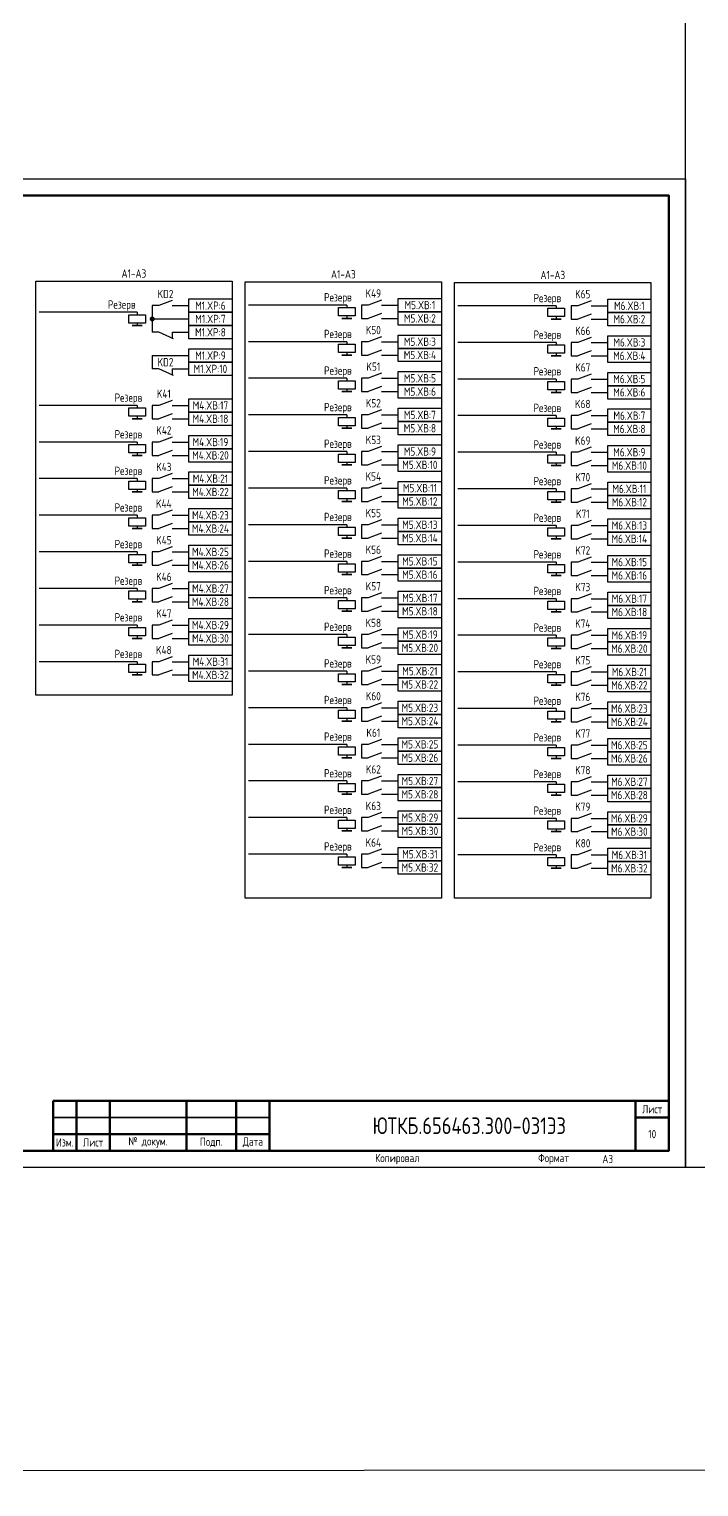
# Model space of a CAD drawing. Header units: millimetres. Extents: x -1043 to 5194, y -96 to 1568.
# Drawn here: x 4002.8 to 4204, y -96 to 342 of the extents above; entities that cross this region are included whole.
import ezdxf

# ---------------------------------------------------------------- set-up
doc = ezdxf.new("R2010")
doc.units = ezdxf.units.MM
doc.styles.add('Gost_type_A', font='GOST_A.TTF')

# ---------------------------------------------------------------- blocks, each defined once
blk = doc.blocks.new('Формат_А3')
blk.add_lwpolyline([(-420, 297), (0, 297), (0, 0), (-420, 0)], close=True)
at = {"lineweight": 50}
blk.add_lwpolyline([(-400, 292), (-5, 292), (-5, 5), (-400, 5)], close=True, dxfattribs=at)
blk = doc.blocks.new('Штамп малый нижний')
at = {"lineweight": 50}
for points in [[(-185, 15), (-178, 15), (-178, 5), (-185, 5)], [(-178, 15), (-168, 15), (-168, 5), (-178, 5)], [(-168, 15), (-145, 15), (-145, 5), (-168, 5)], [(-145, 15), (-130, 15), (-130, 5), (-145, 5)], [(-130, 15), (-120, 15), (-120, 5), (-130, 5)], [(-120, 15), (-10, 15), (-10, 0), (-120, 0)], [(-10, 15), (0, 15), (0, 10), (-10, 10)], [(-10, 10), (0, 10), (0, 0), (-10, 0)], [(-185, 5), (-178, 5), (-178, 0), (-185, 0)], [(-178, 5), (-168, 5), (-168, 0), (-178, 0)], [(-168, 5), (-145, 5), (-145, 0), (-168, 0)], [(-145, 5), (-130, 5), (-130, 0), (-145, 0)], [(-130, 5), (-120, 5), (-120, 0), (-130, 0)]]:
    blk.add_lwpolyline(points, close=True, dxfattribs=at)
for points in [[(-185, 15), (-178, 15), (-178, 10), (-185, 10)], [(-178, 15), (-168, 15), (-168, 10), (-178, 10)], [(-168, 15), (-145, 15), (-145, 10), (-168, 10)], [(-145, 15), (-130, 15), (-130, 10), (-145, 10)], [(-130, 15), (-120, 15), (-120, 10), (-130, 10)], [(-185, 10), (-178, 10), (-178, 5), (-185, 5)], [(-178, 10), (-168, 10), (-168, 5), (-178, 5)], [(-168, 10), (-145, 10), (-145, 5), (-168, 5)], [(-145, 10), (-130, 10), (-130, 5), (-145, 5)], [(-130, 10), (-120, 10), (-120, 5), (-130, 5)]]:
    blk.add_lwpolyline(points, close=True)
at = {"char_height": 2.5, "style": 'Gost_type_A'}
for s, insert, width, attachment_point in [('Лист', (-5, 12.5), 10, 5), ('Изм.', (-181.5, 2.5), 7, 5), ('Лист', (-173, 2.5), 10, 5), ('№ докум.', (-156.5, 2.5), 23, 5), ('Подп.', (-137.5, 2.5), 15, 5), ('Дата', (-125, 2.5), 10, 5), ('Копировал', (-75, -2.53), 13.1202, 6), ('Формат', (-30, -2.53), 13.1202, 6)]:
    blk.add_mtext(s, dxfattribs=dict(at, insert=insert, width=width, attachment_point=attachment_point))
blk = doc.blocks.new('POINT')
at = {"const_width": 0.75}
blk.add_lwpolyline([(-0.375, 0, 1), (0.375, 0, 1)], format="xyb", close=True, dxfattribs=at)

msp = doc.modelspace()

# ---------------------------------------------------------------- linework, layer by layer
at = {"ltscale": 1.08}
for p, q in [((4041.74, 258.92), (4039.74, 258.92)), ((4039.74, 258.92), (4039.74, 250.92)), ((4045.74, 258.92), (4050.74, 258.92)), ((4104.68, 259.09), (4102.68, 259.09)), ((4102.68, 259.09), (4102.68, 255.09)), ((4108.68, 259.09), (4113.68, 259.09)), ((4167.62, 258.87), (4165.62, 258.87)), ((4165.62, 258.87), (4165.62, 254.87)), ((4171.62, 258.87), (4176.62, 258.87)), ((4039.74, 254.92), (4050.74, 254.92)), ((4102.68, 255.09), (4104.68, 255.09)), ((4108.68, 255.09), (4113.68, 255.09)), ((4165.62, 254.87), (4167.62, 254.87)), ((4171.62, 254.87), (4176.62, 254.87)), ((4041.74, 250.92), (4039.74, 250.92)), ((4045.74, 250.92), (4050.74, 250.92)), ((4104.68, 248.09), (4102.68, 248.09)), ((4102.68, 248.09), (4102.68, 244.09)), ((4108.68, 248.09), (4113.68, 248.09)), ((4167.62, 247.87), (4165.62, 247.87)), ((4165.62, 247.87), (4165.62, 243.87)), ((4171.62, 247.87), (4176.62, 247.87)), ((4039.74, 243.92), (4050.74, 243.92)), ((4102.68, 244.09), (4104.68, 244.09)), ((4108.68, 244.09), (4113.68, 244.09)), ((4165.62, 243.87), (4167.62, 243.87)), ((4171.62, 243.87), (4176.62, 243.87)), ((4041.74, 239.92), (4039.74, 239.92)), ((4045.74, 239.92), (4050.74, 239.92)), ((4104.68, 237.09), (4102.68, 237.09)), ((4102.68, 237.09), (4102.68, 233.09)), ((4108.68, 237.09), (4113.68, 237.09)), ((4167.62, 236.87), (4165.62, 236.87)), ((4165.62, 236.87), (4165.62, 232.87)), ((4171.62, 236.87), (4176.62, 236.87)), ((4102.68, 233.09), (4104.68, 233.09)), ((4108.68, 233.09), (4113.68, 233.09)), ((4165.62, 232.87), (4167.62, 232.87)), ((4171.62, 232.87), (4176.62, 232.87)), ((4041.74, 228.94), (4039.74, 228.94)), ((4039.74, 228.94), (4039.74, 224.94)), ((4045.74, 228.94), (4050.74, 228.94)), ((4039.74, 224.94), (4041.74, 224.94)), ((4045.74, 224.94), (4050.74, 224.94)), ((4104.68, 226.09), (4102.68, 226.09)), ((4102.68, 226.09), (4102.68, 222.09)), ((4108.68, 226.09), (4113.68, 226.09)), ((4167.62, 225.87), (4165.62, 225.87)), ((4165.62, 225.87), (4165.62, 221.87)), ((4171.62, 225.87), (4176.62, 225.87)), ((4102.68, 222.09), (4104.68, 222.09)), ((4108.68, 222.09), (4113.68, 222.09)), ((4165.62, 221.87), (4167.62, 221.87)), ((4171.62, 221.87), (4176.62, 221.87)), ((4041.74, 217.94), (4039.74, 217.94)), ((4039.74, 217.94), (4039.74, 213.94)), ((4045.74, 217.94), (4050.74, 217.94)), ((4104.68, 215.09), (4102.68, 215.09)), ((4102.68, 215.09), (4102.68, 211.09)), ((4108.68, 215.09), (4113.68, 215.09)), ((4167.62, 214.87), (4165.62, 214.87)), ((4165.62, 214.87), (4165.62, 210.87)), ((4171.62, 214.87), (4176.62, 214.87)), ((4039.74, 213.94), (4041.74, 213.94)), ((4045.74, 213.94), (4050.74, 213.94)), ((4102.68, 211.09), (4104.68, 211.09)), ((4108.68, 211.09), (4113.68, 211.09)), ((4165.62, 210.87), (4167.62, 210.87)), ((4171.62, 210.87), (4176.62, 210.87)), ((4041.74, 206.94), (4039.74, 206.94)), ((4039.74, 206.94), (4039.74, 202.94)), ((4045.74, 206.94), (4050.74, 206.94)), ((4039.74, 202.94), (4041.74, 202.94)), ((4045.74, 202.94), (4050.74, 202.94)), ((4104.68, 204.09), (4102.68, 204.09)), ((4102.68, 204.09), (4102.68, 200.09)), ((4108.68, 204.09), (4113.68, 204.09)), ((4167.62, 203.87), (4165.62, 203.87)), ((4165.62, 203.87), (4165.62, 199.87)), ((4171.62, 203.87), (4176.62, 203.87)), ((4102.68, 200.09), (4104.68, 200.09)), ((4108.68, 200.09), (4113.68, 200.09)), ((4165.62, 199.87), (4167.62, 199.87)), ((4171.62, 199.87), (4176.62, 199.87)), ((4041.74, 195.94), (4039.74, 195.94)), ((4039.74, 195.94), (4039.74, 191.94)), ((4045.74, 195.94), (4050.74, 195.94)), ((4104.68, 193.09), (4102.68, 193.09)), ((4102.68, 193.09), (4102.68, 189.09)), ((4108.68, 193.09), (4113.68, 193.09)), ((4167.62, 192.87), (4165.62, 192.87)), ((4165.62, 192.87), (4165.62, 188.87)), ((4171.62, 192.87), (4176.62, 192.87)), ((4039.74, 191.94), (4041.74, 191.94)), ((4045.74, 191.94), (4050.74, 191.94)), ((4102.68, 189.09), (4104.68, 189.09)), ((4108.68, 189.09), (4113.68, 189.09)), ((4165.62, 188.87), (4167.62, 188.87)), ((4171.62, 188.87), (4176.62, 188.87)), ((4041.74, 184.94), (4039.74, 184.94)), ((4039.74, 184.94), (4039.74, 180.94)), ((4045.74, 184.94), (4050.74, 184.94)), ((4039.74, 180.94), (4041.74, 180.94)), ((4045.74, 180.94), (4050.74, 180.94)), ((4104.68, 182.09), (4102.68, 182.09)), ((4102.68, 182.09), (4102.68, 178.09)), ((4108.68, 182.09), (4113.68, 182.09)), ((4167.62, 181.87), (4165.62, 181.87)), ((4165.62, 181.87), (4165.62, 177.87)), ((4171.62, 181.87), (4176.62, 181.87)), ((4102.68, 178.09), (4104.68, 178.09)), ((4108.68, 178.09), (4113.68, 178.09)), ((4165.62, 177.87), (4167.62, 177.87)), ((4171.62, 177.87), (4176.62, 177.87)), ((4041.74, 173.94), (4039.74, 173.94)), ((4039.74, 173.94), (4039.74, 169.94)), ((4045.74, 173.94), (4050.74, 173.94)), ((4104.68, 171.09), (4102.68, 171.09)), ((4102.68, 171.09), (4102.68, 167.09)), ((4108.68, 171.09), (4113.68, 171.09)), ((4167.62, 170.87), (4165.62, 170.87)), ((4165.62, 170.87), (4165.62, 166.87)), ((4171.62, 170.87), (4176.62, 170.87)), ((4039.74, 169.94), (4041.74, 169.94)), ((4045.74, 169.94), (4050.74, 169.94)), ((4102.68, 167.09), (4104.68, 167.09)), ((4108.68, 167.09), (4113.68, 167.09)), ((4165.62, 166.87), (4167.62, 166.87)), ((4171.62, 166.87), (4176.62, 166.87)), ((4041.74, 162.94), (4039.74, 162.94)), ((4039.74, 162.94), (4039.74, 158.94)), ((4045.74, 162.94), (4050.74, 162.94)), ((4039.74, 158.94), (4041.74, 158.94)), ((4045.74, 158.94), (4050.74, 158.94)), ((4104.68, 160.09), (4102.68, 160.09)), ((4102.68, 160.09), (4102.68, 156.09)), ((4108.68, 160.09), (4113.68, 160.09)), ((4167.62, 159.87), (4165.62, 159.87)), ((4165.62, 159.87), (4165.62, 155.87)), ((4171.62, 159.87), (4176.62, 159.87)), ((4102.68, 156.09), (4104.68, 156.09)), ((4108.68, 156.09), (4113.68, 156.09)), ((4165.62, 155.87), (4167.62, 155.87)), ((4171.62, 155.87), (4176.62, 155.87)), ((4041.74, 151.94), (4039.74, 151.94)), ((4039.74, 151.94), (4039.74, 147.94)), ((4045.74, 151.94), (4050.74, 151.94)), ((4104.68, 149.09), (4102.68, 149.09)), ((4102.68, 149.09), (4102.68, 145.09)), ((4108.68, 149.09), (4113.68, 149.09)), ((4039.74, 147.94), (4041.74, 147.94)), ((4045.74, 147.94), (4050.74, 147.94)), ((4102.68, 145.09), (4104.68, 145.09)), ((4108.68, 145.09), (4113.68, 145.09)), ((4167.62, 148.87), (4165.62, 148.87)), ((4165.62, 148.87), (4165.62, 144.87)), ((4165.62, 144.87), (4167.62, 144.87)), ((4171.62, 148.87), (4176.62, 148.87)), ((4171.62, 144.87), (4176.62, 144.87)), ((4104.68, 138.09), (4102.68, 138.09)), ((4102.68, 138.09), (4102.68, 134.09)), ((4108.68, 138.09), (4113.68, 138.09)), ((4167.62, 137.87), (4165.62, 137.87)), ((4165.62, 137.87), (4165.62, 133.87)), ((4171.62, 137.87), (4176.62, 137.87)), ((4102.68, 134.09), (4104.68, 134.09)), ((4108.68, 134.09), (4113.68, 134.09)), ((4165.62, 133.87), (4167.62, 133.87)), ((4171.62, 133.87), (4176.62, 133.87)), ((4104.68, 127.09), (4102.68, 127.09)), ((4102.68, 127.09), (4102.68, 123.09)), ((4108.68, 127.09), (4113.68, 127.09)), ((4102.68, 123.09), (4104.68, 123.09)), ((4108.68, 123.09), (4113.68, 123.09)), ((4167.62, 126.87), (4165.62, 126.87)), ((4165.62, 126.87), (4165.62, 122.87)), ((4165.62, 122.87), (4167.62, 122.87)), ((4171.62, 126.87), (4176.62, 126.87)), ((4171.62, 122.87), (4176.62, 122.87)), ((4104.68, 116.09), (4102.68, 116.09)), ((4102.68, 116.09), (4102.68, 112.09)), ((4108.68, 116.09), (4113.68, 116.09)), ((4167.62, 115.87), (4165.62, 115.87)), ((4165.62, 115.87), (4165.62, 111.87)), ((4171.62, 115.87), (4176.62, 115.87)), ((4102.68, 112.09), (4104.68, 112.09)), ((4108.68, 112.09), (4113.68, 112.09)), ((4165.62, 111.87), (4167.62, 111.87)), ((4171.62, 111.87), (4176.62, 111.87)), ((4104.68, 105.09), (4102.68, 105.09)), ((4102.68, 105.09), (4102.68, 101.09)), ((4102.68, 101.09), (4104.68, 101.09)), ((4108.68, 105.09), (4113.68, 105.09)), ((4108.68, 101.09), (4113.68, 101.09)), ((4167.62, 104.87), (4165.62, 104.87)), ((4165.62, 104.87), (4165.62, 100.87)), ((4165.62, 100.87), (4167.62, 100.87)), ((4171.62, 104.87), (4176.62, 104.87)), ((4171.62, 100.87), (4176.62, 100.87)), ((4104.68, 94.09), (4102.68, 94.09)), ((4102.68, 94.09), (4102.68, 90.09)), ((4108.68, 94.09), (4113.68, 94.09)), ((4167.62, 93.87), (4165.62, 93.87)), ((4165.62, 93.87), (4165.62, 89.87)), ((4171.62, 93.87), (4176.62, 93.87)), ((4102.68, 90.09), (4104.68, 90.09)), ((4108.68, 90.09), (4113.68, 90.09)), ((4165.62, 89.87), (4167.62, 89.87)), ((4171.62, 89.87), (4176.62, 89.87))]:
    msp.add_line(p, q, dxfattribs=at)
at = {"ltscale": 4.32}
for p, q in [((4045.74, 260.42), (4041.74, 258.92)), ((4108.68, 260.59), (4104.68, 259.09)), ((4171.62, 260.37), (4167.62, 258.87)), ((4108.68, 256.59), (4104.68, 255.09)), ((4171.62, 256.37), (4167.62, 254.87)), ((4046.13, 248.92), (4041.74, 250.92)), ((4108.68, 249.59), (4104.68, 248.09)), ((4108.68, 245.59), (4104.68, 244.09)), ((4171.62, 249.37), (4167.62, 247.87)), ((4171.62, 245.37), (4167.62, 243.87)), ((4046.13, 237.92), (4041.74, 239.92)), ((4108.68, 238.59), (4104.68, 237.09)), ((4171.62, 238.37), (4167.62, 236.87)), ((4108.68, 234.59), (4104.68, 233.09)), ((4171.62, 234.37), (4167.62, 232.87)), ((4045.74, 230.44), (4041.74, 228.94)), ((4045.74, 226.44), (4041.74, 224.94)), ((4108.68, 227.59), (4104.68, 226.09)), ((4108.68, 223.59), (4104.68, 222.09)), ((4171.62, 227.37), (4167.62, 225.87)), ((4045.74, 219.44), (4041.74, 217.94)), ((4171.62, 223.37), (4167.62, 221.87)), ((4045.74, 215.44), (4041.74, 213.94)), ((4108.68, 216.59), (4104.68, 215.09)), ((4171.62, 216.37), (4167.62, 214.87)), ((4108.68, 212.59), (4104.68, 211.09)), ((4171.62, 212.37), (4167.62, 210.87)), ((4045.74, 208.44), (4041.74, 206.94)), ((4045.74, 204.44), (4041.74, 202.94)), ((4108.68, 205.59), (4104.68, 204.09)), ((4108.68, 201.59), (4104.68, 200.09)), ((4171.62, 205.37), (4167.62, 203.87)), ((4045.74, 197.44), (4041.74, 195.94)), ((4171.62, 201.37), (4167.62, 199.87)), ((4045.74, 193.44), (4041.74, 191.94)), ((4108.68, 194.59), (4104.68, 193.09)), ((4171.62, 194.37), (4167.62, 192.87)), ((4108.68, 190.59), (4104.68, 189.09)), ((4171.62, 190.37), (4167.62, 188.87)), ((4045.74, 186.44), (4041.74, 184.94)), ((4045.74, 182.44), (4041.74, 180.94)), ((4108.68, 183.59), (4104.68, 182.09)), ((4108.68, 179.59), (4104.68, 178.09)), ((4171.62, 183.37), (4167.62, 181.87)), ((4045.74, 175.44), (4041.74, 173.94)), ((4171.62, 179.37), (4167.62, 177.87)), ((4045.74, 171.44), (4041.74, 169.94)), ((4108.68, 172.59), (4104.68, 171.09)), ((4171.62, 172.37), (4167.62, 170.87)), ((4108.68, 168.59), (4104.68, 167.09)), ((4171.62, 168.37), (4167.62, 166.87)), ((4045.74, 164.44), (4041.74, 162.94)), ((4045.74, 160.44), (4041.74, 158.94)), ((4108.68, 161.59), (4104.68, 160.09)), ((4171.62, 161.37), (4167.62, 159.87)), ((4045.74, 153.44), (4041.74, 151.94)), ((4108.68, 157.59), (4104.68, 156.09)), ((4171.62, 157.37), (4167.62, 155.87)), ((4045.74, 149.44), (4041.74, 147.94)), ((4108.68, 150.59), (4104.68, 149.09)), ((4171.62, 150.37), (4167.62, 148.87)), ((4108.68, 146.59), (4104.68, 145.09)), ((4171.62, 146.37), (4167.62, 144.87)), ((4108.68, 139.59), (4104.68, 138.09)), ((4171.62, 139.37), (4167.62, 137.87)), ((4108.68, 135.59), (4104.68, 134.09)), ((4171.62, 135.37), (4167.62, 133.87)), ((4108.68, 128.59), (4104.68, 127.09)), ((4171.62, 128.37), (4167.62, 126.87)), ((4108.68, 124.59), (4104.68, 123.09)), ((4171.62, 124.37), (4167.62, 122.87)), ((4108.68, 117.59), (4104.68, 116.09)), ((4171.62, 117.37), (4167.62, 115.87)), ((4108.68, 113.59), (4104.68, 112.09)), ((4171.62, 113.37), (4167.62, 111.87)), ((4108.68, 106.59), (4104.68, 105.09)), ((4171.62, 106.37), (4167.62, 104.87)), ((4108.68, 102.59), (4104.68, 101.09)), ((4171.62, 102.37), (4167.62, 100.87)), ((4108.68, 95.59), (4104.68, 94.09)), ((4171.62, 95.37), (4167.62, 93.87)), ((4108.68, 91.59), (4104.68, 90.09)), ((4171.62, 91.37), (4167.62, 89.87))]:
    msp.add_line(p, q, dxfattribs=at)
for p, q in [((4098.18, 259.09), (4068.68, 259.09)), ((4098.18, 259.09), (4098.18, 258.34)), ((4161.12, 258.87), (4131.62, 258.87)), ((4161.12, 258.87), (4161.12, 258.12)), ((4035.24, 256.92), (4005.74, 256.92)), ((4035.24, 256.92), (4035.24, 256.17)), ((4098.18, 255.84), (4098.18, 255.09)), ((4161.12, 255.62), (4161.12, 254.87)), ((4035.24, 253.67), (4035.24, 252.92)), ((4045.74, 250.92), (4045.74, 248.91)), ((4098.18, 248.09), (4068.68, 248.09)), ((4098.18, 248.09), (4098.18, 247.34)), ((4161.12, 247.87), (4131.62, 247.87)), ((4161.12, 247.87), (4161.12, 247.12)), ((4039.74, 243.92), (4039.74, 239.92)), ((4098.18, 244.84), (4098.18, 244.09)), ((4161.12, 244.62), (4161.12, 243.87)), ((4045.74, 239.92), (4045.74, 237.91)), ((4098.18, 237.09), (4068.68, 237.09)), ((4098.18, 237.09), (4098.18, 236.34)), ((4161.12, 236.87), (4131.62, 236.87)), ((4161.12, 236.87), (4161.12, 236.12)), ((4098.18, 233.84), (4098.18, 233.09)), ((4161.12, 233.62), (4161.12, 232.87)), ((4035.24, 228.94), (4005.74, 228.94)), ((4035.24, 228.94), (4035.24, 228.19)), ((4035.24, 225.69), (4035.24, 224.94)), ((4098.18, 226.09), (4068.68, 226.09)), ((4098.18, 226.09), (4098.18, 225.34)), ((4161.12, 225.87), (4131.62, 225.87)), ((4161.12, 225.87), (4161.12, 225.12)), ((4098.18, 222.84), (4098.18, 222.09)), ((4161.12, 222.62), (4161.12, 221.87)), ((4035.24, 217.94), (4005.74, 217.94)), ((4035.24, 217.94), (4035.24, 217.19)), ((4035.24, 214.69), (4035.24, 213.94)), ((4098.18, 215.09), (4068.68, 215.09)), ((4098.18, 215.09), (4098.18, 214.34)), ((4161.12, 214.87), (4131.62, 214.87)), ((4161.12, 214.87), (4161.12, 214.12)), ((4098.18, 211.84), (4098.18, 211.09)), ((4161.12, 211.62), (4161.12, 210.87)), ((4035.24, 206.94), (4005.74, 206.94)), ((4035.24, 206.94), (4035.24, 206.19)), ((4035.24, 203.69), (4035.24, 202.94)), ((4098.18, 204.09), (4068.68, 204.09)), ((4098.18, 204.09), (4098.18, 203.34)), ((4161.12, 203.87), (4131.62, 203.87)), ((4161.12, 203.87), (4161.12, 203.12)), ((4098.18, 200.84), (4098.18, 200.09)), ((4161.12, 200.62), (4161.12, 199.87)), ((4035.24, 195.94), (4005.74, 195.94)), ((4035.24, 195.94), (4035.24, 195.19)), ((4098.18, 193.09), (4068.68, 193.09)), ((4098.18, 193.09), (4098.18, 192.34)), ((4161.12, 192.87), (4131.62, 192.87)), ((4161.12, 192.87), (4161.12, 192.12)), ((4035.24, 192.69), (4035.24, 191.94)), ((4098.18, 189.84), (4098.18, 189.09)), ((4161.12, 189.62), (4161.12, 188.87)), ((4035.24, 184.94), (4005.74, 184.94)), ((4035.24, 184.94), (4035.24, 184.19)), ((4035.24, 181.69), (4035.24, 180.94)), ((4098.18, 182.09), (4068.68, 182.09)), ((4098.18, 182.09), (4098.18, 181.34)), ((4161.12, 181.87), (4131.62, 181.87)), ((4161.12, 181.87), (4161.12, 181.12)), ((4098.18, 178.84), (4098.18, 178.09)), ((4161.12, 178.62), (4161.12, 177.87)), ((4035.24, 173.94), (4005.74, 173.94)), ((4035.24, 173.94), (4035.24, 173.19)), ((4098.18, 171.09), (4068.68, 171.09)), ((4098.18, 171.09), (4098.18, 170.34)), ((4161.12, 170.87), (4131.62, 170.87)), ((4161.12, 170.87), (4161.12, 170.12)), ((4035.24, 170.69), (4035.24, 169.94)), ((4098.18, 167.84), (4098.18, 167.09)), ((4161.12, 167.62), (4161.12, 166.87)), ((4035.24, 162.94), (4005.74, 162.94)), ((4035.24, 162.94), (4035.24, 162.19)), ((4035.24, 159.69), (4035.24, 158.94)), ((4098.18, 160.09), (4068.68, 160.09)), ((4098.18, 160.09), (4098.18, 159.34)), ((4161.12, 159.87), (4131.62, 159.87)), ((4161.12, 159.87), (4161.12, 159.12)), ((4098.18, 156.84), (4098.18, 156.09)), ((4161.12, 156.62), (4161.12, 155.87)), ((4035.24, 151.94), (4005.74, 151.94)), ((4035.24, 151.94), (4035.24, 151.19)), ((4098.18, 149.09), (4068.68, 149.09)), ((4098.18, 149.09), (4098.18, 148.34)), ((4035.24, 148.69), (4035.24, 147.94)), ((4098.18, 145.84), (4098.18, 145.09)), ((4161.12, 148.87), (4131.62, 148.87)), ((4161.12, 148.87), (4161.12, 148.12)), ((4161.12, 145.62), (4161.12, 144.87)), ((4098.18, 138.09), (4068.68, 138.09)), ((4098.18, 138.09), (4098.18, 137.34)), ((4161.12, 137.87), (4131.62, 137.87)), ((4161.12, 137.87), (4161.12, 137.12)), ((4098.18, 134.84), (4098.18, 134.09)), ((4161.12, 134.62), (4161.12, 133.87)), ((4098.18, 127.09), (4068.68, 127.09)), ((4098.18, 127.09), (4098.18, 126.34)), ((4098.18, 123.84), (4098.18, 123.09)), ((4161.12, 126.87), (4131.62, 126.87)), ((4161.12, 126.87), (4161.12, 126.12)), ((4161.12, 123.62), (4161.12, 122.87)), ((4098.18, 116.09), (4068.68, 116.09)), ((4098.18, 116.09), (4098.18, 115.34)), ((4161.12, 115.87), (4131.62, 115.87)), ((4161.12, 115.87), (4161.12, 115.12)), ((4098.18, 112.84), (4098.18, 112.09)), ((4161.12, 112.62), (4161.12, 111.87)), ((4098.18, 105.09), (4068.68, 105.09)), ((4098.18, 105.09), (4098.18, 104.34)), ((4098.18, 101.84), (4098.18, 101.09)), ((4161.12, 104.87), (4131.62, 104.87)), ((4161.12, 104.87), (4161.12, 104.12)), ((4161.12, 101.62), (4161.12, 100.87)), ((4098.18, 94.09), (4068.68, 94.09)), ((4098.18, 94.09), (4098.18, 93.34)), ((4161.12, 93.87), (4131.62, 93.87)), ((4161.12, 93.87), (4161.12, 93.12)), ((4098.18, 90.84), (4098.18, 90.09)), ((4161.12, 90.62), (4161.12, 89.87))]:
    msp.add_line(p, q)
for points in [[(-1042.57, 612), (5193.89, 618), (5193.89, -90), (-1042.57, -96)], [(4497, 420), (4497, 0), (4200, 0), (4200, 420)], [(4004.74, 266.32), (4063.74, 266.32), (4063.74, 141.9), (4004.74, 141.9)], [(4067.68, 266.09), (4126.68, 266.09), (4126.68, 80.9), (4067.68, 80.9)], [(4130.62, 265.87), (4189.62, 265.87), (4189.62, 80.9), (4130.62, 80.9)], [(4050.74, 260.92), (4063.74, 260.92), (4063.74, 256.92), (4050.74, 256.92)], [(4113.68, 261.09), (4126.68, 261.09), (4126.68, 257.09), (4113.68, 257.09)], [(4176.62, 260.87), (4189.62, 260.87), (4189.62, 256.87), (4176.62, 256.87)], [(4037.74, 256.17), (4037.74, 253.67), (4032.74, 253.67), (4032.74, 256.17)], [(4050.74, 256.92), (4063.74, 256.92), (4063.74, 252.92), (4050.74, 252.92)], [(4100.68, 258.34), (4100.68, 255.84), (4095.68, 255.84), (4095.68, 258.34)], [(4099.68, 255.09), (4096.68, 255.09)], [(4113.68, 257.09), (4126.68, 257.09), (4126.68, 253.09), (4113.68, 253.09)], [(4163.62, 258.12), (4163.62, 255.62), (4158.62, 255.62), (4158.62, 258.12)], [(4162.62, 254.87), (4159.62, 254.87)], [(4176.62, 256.87), (4189.62, 256.87), (4189.62, 252.87), (4176.62, 252.87)], [(4036.74, 252.92), (4033.74, 252.92)], [(4050.74, 252.92), (4063.74, 252.92), (4063.74, 248.92), (4050.74, 248.92)], [(4113.68, 250.09), (4126.68, 250.09), (4126.68, 246.09), (4113.68, 246.09)], [(4176.62, 249.87), (4189.62, 249.87), (4189.62, 245.87), (4176.62, 245.87)], [(4050.74, 245.92), (4063.74, 245.92), (4063.74, 241.92), (4050.74, 241.92)], [(4100.68, 247.34), (4100.68, 244.84), (4095.68, 244.84), (4095.68, 247.34)], [(4113.68, 246.09), (4126.68, 246.09), (4126.68, 242.09), (4113.68, 242.09)], [(4163.62, 247.12), (4163.62, 244.62), (4158.62, 244.62), (4158.62, 247.12)], [(4176.62, 245.87), (4189.62, 245.87), (4189.62, 241.87), (4176.62, 241.87)], [(4050.74, 241.92), (4063.74, 241.92), (4063.74, 237.92), (4050.74, 237.92)], [(4099.68, 244.09), (4096.68, 244.09)], [(4162.62, 243.87), (4159.62, 243.87)], [(4113.68, 239.09), (4126.68, 239.09), (4126.68, 235.09), (4113.68, 235.09)], [(4176.62, 238.87), (4189.62, 238.87), (4189.62, 234.87), (4176.62, 234.87)], [(4100.68, 236.34), (4100.68, 233.84), (4095.68, 233.84), (4095.68, 236.34)], [(4099.68, 233.09), (4096.68, 233.09)], [(4113.68, 235.09), (4126.68, 235.09), (4126.68, 231.09), (4113.68, 231.09)], [(4163.62, 236.12), (4163.62, 233.62), (4158.62, 233.62), (4158.62, 236.12)], [(4162.62, 232.87), (4159.62, 232.87)], [(4176.62, 234.87), (4189.62, 234.87), (4189.62, 230.87), (4176.62, 230.87)], [(4037.74, 228.19), (4037.74, 225.69), (4032.74, 225.69), (4032.74, 228.19)], [(4050.74, 230.94), (4063.74, 230.94), (4063.74, 226.94), (4050.74, 226.94)], [(4113.68, 228.09), (4126.68, 228.09), (4126.68, 224.09), (4113.68, 224.09)], [(4176.62, 227.87), (4189.62, 227.87), (4189.62, 223.87), (4176.62, 223.87)], [(4036.74, 224.94), (4033.74, 224.94)], [(4050.74, 226.94), (4063.74, 226.94), (4063.74, 222.94), (4050.74, 222.94)], [(4100.68, 225.34), (4100.68, 222.84), (4095.68, 222.84), (4095.68, 225.34)], [(4113.68, 224.09), (4126.68, 224.09), (4126.68, 220.09), (4113.68, 220.09)], [(4163.62, 225.12), (4163.62, 222.62), (4158.62, 222.62), (4158.62, 225.12)], [(4176.62, 223.87), (4189.62, 223.87), (4189.62, 219.87), (4176.62, 219.87)], [(4050.74, 219.94), (4063.74, 219.94), (4063.74, 215.94), (4050.74, 215.94)], [(4099.68, 222.09), (4096.68, 222.09)], [(4162.62, 221.87), (4159.62, 221.87)], [(4037.74, 217.19), (4037.74, 214.69), (4032.74, 214.69), (4032.74, 217.19)], [(4050.74, 215.94), (4063.74, 215.94), (4063.74, 211.94), (4050.74, 211.94)], [(4113.68, 217.09), (4126.68, 217.09), (4126.68, 213.09), (4113.68, 213.09)], [(4176.62, 216.87), (4189.62, 216.87), (4189.62, 212.87), (4176.62, 212.87)], [(4036.74, 213.94), (4033.74, 213.94)], [(4100.68, 214.34), (4100.68, 211.84), (4095.68, 211.84), (4095.68, 214.34)], [(4099.68, 211.09), (4096.68, 211.09)], [(4113.68, 213.09), (4126.68, 213.09), (4126.68, 209.09), (4113.68, 209.09)], [(4163.62, 214.12), (4163.62, 211.62), (4158.62, 211.62), (4158.62, 214.12)], [(4162.62, 210.87), (4159.62, 210.87)], [(4176.62, 212.87), (4189.62, 212.87), (4189.62, 208.87), (4176.62, 208.87)], [(4037.74, 206.19), (4037.74, 203.69), (4032.74, 203.69), (4032.74, 206.19)], [(4050.74, 208.94), (4063.74, 208.94), (4063.74, 204.94), (4050.74, 204.94)], [(4113.68, 206.09), (4126.68, 206.09), (4126.68, 202.09), (4113.68, 202.09)], [(4176.62, 205.87), (4189.62, 205.87), (4189.62, 201.87), (4176.62, 201.87)], [(4036.74, 202.94), (4033.74, 202.94)], [(4050.74, 204.94), (4063.74, 204.94), (4063.74, 200.94), (4050.74, 200.94)], [(4100.68, 203.34), (4100.68, 200.84), (4095.68, 200.84), (4095.68, 203.34)], [(4113.68, 202.09), (4126.68, 202.09), (4126.68, 198.09), (4113.68, 198.09)], [(4163.62, 203.12), (4163.62, 200.62), (4158.62, 200.62), (4158.62, 203.12)], [(4176.62, 201.87), (4189.62, 201.87), (4189.62, 197.87), (4176.62, 197.87)], [(4050.74, 197.94), (4063.74, 197.94), (4063.74, 193.94), (4050.74, 193.94)], [(4099.68, 200.09), (4096.68, 200.09)], [(4162.62, 199.87), (4159.62, 199.87)], [(4037.74, 195.19), (4037.74, 192.69), (4032.74, 192.69), (4032.74, 195.19)], [(4050.74, 193.94), (4063.74, 193.94), (4063.74, 189.94), (4050.74, 189.94)], [(4113.68, 195.09), (4126.68, 195.09), (4126.68, 191.09), (4113.68, 191.09)], [(4176.62, 194.87), (4189.62, 194.87), (4189.62, 190.87), (4176.62, 190.87)], [(4036.74, 191.94), (4033.74, 191.94)], [(4100.68, 192.34), (4100.68, 189.84), (4095.68, 189.84), (4095.68, 192.34)], [(4099.68, 189.09), (4096.68, 189.09)], [(4113.68, 191.09), (4126.68, 191.09), (4126.68, 187.09), (4113.68, 187.09)], [(4163.62, 192.12), (4163.62, 189.62), (4158.62, 189.62), (4158.62, 192.12)], [(4162.62, 188.87), (4159.62, 188.87)], [(4176.62, 190.87), (4189.62, 190.87), (4189.62, 186.87), (4176.62, 186.87)], [(4037.74, 184.19), (4037.74, 181.69), (4032.74, 181.69), (4032.74, 184.19)], [(4050.74, 186.94), (4063.74, 186.94), (4063.74, 182.94), (4050.74, 182.94)], [(4113.68, 184.09), (4126.68, 184.09), (4126.68, 180.09), (4113.68, 180.09)], [(4036.74, 180.94), (4033.74, 180.94)], [(4050.74, 182.94), (4063.74, 182.94), (4063.74, 178.94), (4050.74, 178.94)], [(4100.68, 181.34), (4100.68, 178.84), (4095.68, 178.84), (4095.68, 181.34)], [(4113.68, 180.09), (4126.68, 180.09), (4126.68, 176.09), (4113.68, 176.09)], [(4163.62, 181.12), (4163.62, 178.62), (4158.62, 178.62), (4158.62, 181.12)], [(4176.62, 183.87), (4189.62, 183.87), (4189.62, 179.87), (4176.62, 179.87)], [(4176.62, 179.87), (4189.62, 179.87), (4189.62, 175.87), (4176.62, 175.87)], [(4050.74, 175.94), (4063.74, 175.94), (4063.74, 171.94), (4050.74, 171.94)], [(4099.68, 178.09), (4096.68, 178.09)], [(4162.62, 177.87), (4159.62, 177.87)], [(4037.74, 173.19), (4037.74, 170.69), (4032.74, 170.69), (4032.74, 173.19)], [(4050.74, 171.94), (4063.74, 171.94), (4063.74, 167.94), (4050.74, 167.94)], [(4113.68, 173.09), (4126.68, 173.09), (4126.68, 169.09), (4113.68, 169.09)], [(4176.62, 172.87), (4189.62, 172.87), (4189.62, 168.87), (4176.62, 168.87)], [(4036.74, 169.94), (4033.74, 169.94)], [(4100.68, 170.34), (4100.68, 167.84), (4095.68, 167.84), (4095.68, 170.34)], [(4099.68, 167.09), (4096.68, 167.09)], [(4113.68, 169.09), (4126.68, 169.09), (4126.68, 165.09), (4113.68, 165.09)], [(4163.62, 170.12), (4163.62, 167.62), (4158.62, 167.62), (4158.62, 170.12)], [(4162.62, 166.87), (4159.62, 166.87)], [(4176.62, 168.87), (4189.62, 168.87), (4189.62, 164.87), (4176.62, 164.87)], [(4037.74, 162.19), (4037.74, 159.69), (4032.74, 159.69), (4032.74, 162.19)], [(4050.74, 164.94), (4063.74, 164.94), (4063.74, 160.94), (4050.74, 160.94)], [(4113.68, 162.09), (4126.68, 162.09), (4126.68, 158.09), (4113.68, 158.09)], [(4036.74, 158.94), (4033.74, 158.94)], [(4050.74, 160.94), (4063.74, 160.94), (4063.74, 156.94), (4050.74, 156.94)], [(4100.68, 159.34), (4100.68, 156.84), (4095.68, 156.84), (4095.68, 159.34)], [(4113.68, 158.09), (4126.68, 158.09), (4126.68, 154.09), (4113.68, 154.09)], [(4163.62, 159.12), (4163.62, 156.62), (4158.62, 156.62), (4158.62, 159.12)], [(4176.62, 161.87), (4189.62, 161.87), (4189.62, 157.87), (4176.62, 157.87)], [(4176.62, 157.87), (4189.62, 157.87), (4189.62, 153.87), (4176.62, 153.87)], [(4050.74, 153.94), (4063.74, 153.94), (4063.74, 149.94), (4050.74, 149.94)], [(4099.68, 156.09), (4096.68, 156.09)], [(4162.62, 155.87), (4159.62, 155.87)], [(4037.74, 151.19), (4037.74, 148.69), (4032.74, 148.69), (4032.74, 151.19)], [(4050.74, 149.94), (4063.74, 149.94), (4063.74, 145.94), (4050.74, 145.94)], [(4113.68, 151.09), (4126.68, 151.09), (4126.68, 147.09), (4113.68, 147.09)], [(4176.62, 150.87), (4189.62, 150.87), (4189.62, 146.87), (4176.62, 146.87)], [(4036.74, 147.94), (4033.74, 147.94)], [(4100.68, 148.34), (4100.68, 145.84), (4095.68, 145.84), (4095.68, 148.34)], [(4099.68, 145.09), (4096.68, 145.09)], [(4113.68, 147.09), (4126.68, 147.09), (4126.68, 143.09), (4113.68, 143.09)], [(4163.62, 148.12), (4163.62, 145.62), (4158.62, 145.62), (4158.62, 148.12)], [(4162.62, 144.87), (4159.62, 144.87)], [(4176.62, 146.87), (4189.62, 146.87), (4189.62, 142.87), (4176.62, 142.87)], [(4100.68, 137.34), (4100.68, 134.84), (4095.68, 134.84), (4095.68, 137.34)], [(4113.68, 140.09), (4126.68, 140.09), (4126.68, 136.09), (4113.68, 136.09)], [(4113.68, 136.09), (4126.68, 136.09), (4126.68, 132.09), (4113.68, 132.09)], [(4163.62, 137.12), (4163.62, 134.62), (4158.62, 134.62), (4158.62, 137.12)], [(4176.62, 139.87), (4189.62, 139.87), (4189.62, 135.87), (4176.62, 135.87)], [(4176.62, 135.87), (4189.62, 135.87), (4189.62, 131.87), (4176.62, 131.87)], [(4099.68, 134.09), (4096.68, 134.09)], [(4162.62, 133.87), (4159.62, 133.87)], [(4113.68, 129.09), (4126.68, 129.09), (4126.68, 125.09), (4113.68, 125.09)], [(4176.62, 128.87), (4189.62, 128.87), (4189.62, 124.87), (4176.62, 124.87)], [(4100.68, 126.34), (4100.68, 123.84), (4095.68, 123.84), (4095.68, 126.34)], [(4099.68, 123.09), (4096.68, 123.09)], [(4113.68, 125.09), (4126.68, 125.09), (4126.68, 121.09), (4113.68, 121.09)], [(4163.62, 126.12), (4163.62, 123.62), (4158.62, 123.62), (4158.62, 126.12)], [(4162.62, 122.87), (4159.62, 122.87)], [(4176.62, 124.87), (4189.62, 124.87), (4189.62, 120.87), (4176.62, 120.87)], [(4100.68, 115.34), (4100.68, 112.84), (4095.68, 112.84), (4095.68, 115.34)], [(4113.68, 118.09), (4126.68, 118.09), (4126.68, 114.09), (4113.68, 114.09)], [(4113.68, 114.09), (4126.68, 114.09), (4126.68, 110.09), (4113.68, 110.09)], [(4163.62, 115.12), (4163.62, 112.62), (4158.62, 112.62), (4158.62, 115.12)], [(4176.62, 117.87), (4189.62, 117.87), (4189.62, 113.87), (4176.62, 113.87)], [(4099.68, 112.09), (4096.68, 112.09)], [(4162.62, 111.87), (4159.62, 111.87)], [(4176.62, 113.87), (4189.62, 113.87), (4189.62, 109.87), (4176.62, 109.87)], [(4113.68, 107.09), (4126.68, 107.09), (4126.68, 103.09), (4113.68, 103.09)], [(4176.62, 106.87), (4189.62, 106.87), (4189.62, 102.87), (4176.62, 102.87)], [(4100.68, 104.34), (4100.68, 101.84), (4095.68, 101.84), (4095.68, 104.34)], [(4099.68, 101.09), (4096.68, 101.09)], [(4113.68, 103.09), (4126.68, 103.09), (4126.68, 99.09), (4113.68, 99.09)], [(4163.62, 104.12), (4163.62, 101.62), (4158.62, 101.62), (4158.62, 104.12)], [(4162.62, 100.87), (4159.62, 100.87)], [(4176.62, 102.87), (4189.62, 102.87), (4189.62, 98.87), (4176.62, 98.87)], [(4100.68, 93.34), (4100.68, 90.84), (4095.68, 90.84), (4095.68, 93.34)], [(4113.68, 96.09), (4126.68, 96.09), (4126.68, 92.09), (4113.68, 92.09)], [(4113.68, 92.09), (4126.68, 92.09), (4126.68, 88.09), (4113.68, 88.09)], [(4163.62, 93.12), (4163.62, 90.62), (4158.62, 90.62), (4158.62, 93.12)], [(4176.62, 95.87), (4189.62, 95.87), (4189.62, 91.87), (4176.62, 91.87)], [(4099.68, 90.09), (4096.68, 90.09)], [(4162.62, 89.87), (4159.62, 89.87)], [(4176.62, 91.87), (4189.62, 91.87), (4189.62, 87.87), (4176.62, 87.87)]]:
    msp.add_lwpolyline(points, close=True)

# ---------------------------------------------------------------- block references
for name, p in [('Формат_А3', (4200, 0)), ('POINT', (4039.74, 254.92)), ('Штамп малый нижний', (4195, 5))]:
    msp.add_blockref(name, p)

# ---------------------------------------------------------------- texts
at = {"char_height": 2.5, "style": 'Gost_type_A'}
for s, insert, width, attachment_point, line_spacing_factor in [('A1-A3', (4034.24, 267.32), 59, 8, 0.9), ('A1-A3', (4097.18, 267.09), 59, 8, 0.9), ('A1-A3', (4160.12, 266.87), 59, 8, 0.9), ('Резерв', (4034.74, 258.92), 37, 6, 0.8)]:
    msp.add_mtext(s, dxfattribs=dict(at, insert=insert, width=width, attachment_point=attachment_point, line_spacing_factor=line_spacing_factor))
at = {"style": 'Gost_type_A'}
for s, insert, char_height, width, attachment_point in [('KD2', (4043.74, 262.42), 2.5, 8, 5), ('K49', (4106.18, 262.59), 2.5, 5, 5), ('K65', (4169.12, 262.37), 2.5, 5, 5), ('M1.XP:6', (4057.24, 258.92), 2.5, 13, 5), ('Резерв', (4099.68, 261.09), 2.5, 31.0015, 6), ('M5.XВ:1', (4120.18, 259.09), 2.5, 13, 5), ('Резерв', (4162.62, 260.87), 2.5, 31.0015, 6), ('M6.XВ:1', (4183.12, 258.87), 2.5, 13, 5), ('M1.XP:7', (4057.24, 254.92), 2.5, 13, 5), ('M5.XВ:2', (4120.18, 255.09), 2.5, 13, 5), ('M6.XВ:2', (4183.12, 254.87), 2.5, 13, 5), ('M1.XP:8', (4057.24, 250.92), 2.5, 13, 5), ('Резерв', (4099.68, 250.09), 2.5, 31.0015, 6), ('K50', (4106.18, 251.59), 2.5, 5, 5), ('Резерв', (4162.62, 249.87), 2.5, 31.0015, 6), ('K66', (4169.12, 251.37), 2.5, 5, 5), ('M5.XВ:4', (4120.18, 244.09), 2.5, 13, 5), ('M5.XВ:3', (4120.18, 248.09), 2.5, 13, 5), ('M6.XВ:3', (4183.12, 247.87), 2.5, 13, 5), ('KD2', (4043.74, 241.92), 2.5, 8, 5), ('M1.XP:10', (4057.24, 239.92), 2.5, 13, 5), ('M1.XP:9', (4057.24, 243.92), 2.5, 13, 5), ('K51', (4106.18, 240.59), 2.5, 5, 5), ('K67', (4169.12, 240.37), 2.5, 5, 5), ('M6.XВ:4', (4183.12, 243.87), 2.5, 13, 5), ('Резерв', (4099.68, 239.09), 2.5, 31.0015, 6), ('M5.XВ:5', (4120.18, 237.09), 2.5, 13, 5), ('Резерв', (4162.62, 238.87), 2.5, 31.0015, 6), ('M6.XВ:5', (4183.12, 236.87), 2.5, 13, 5), ('Резерв', (4036.74, 230.94), 2.5, 31.0015, 6), ('K41', (4043.24, 232.44), 2.5, 5, 5), ('M5.XВ:6', (4120.18, 233.09), 2.5, 13, 5), ('M6.XВ:6', (4183.12, 232.87), 2.5, 13, 5), ('M4.XВ:17', (4057.24, 228.94), 2.5, 13, 5), ('Резерв', (4099.68, 228.09), 2.5, 31.0015, 6), ('K52', (4106.18, 229.59), 2.5, 5, 5), ('Резерв', (4162.62, 227.87), 2.5, 31.0015, 6), ('K68', (4169.12, 229.37), 2.5, 5, 5), ('M4.XВ:18', (4057.24, 224.94), 2.5, 13, 5), ('M5.XВ:7', (4120.18, 226.09), 2.5, 13, 5), ('M6.XВ:7', (4183.12, 225.87), 2.5, 13, 5), ('Резерв', (4036.74, 219.94), 2.5, 31.0015, 6), ('K42', (4043.24, 221.44), 2.5, 5, 5), ('M4.XВ:19', (4057.24, 217.94), 2.5, 13, 5), ('K53', (4106.18, 218.59), 2.5, 5, 5), ('M5.XВ:8', (4120.18, 222.09), 2.5, 13, 5), ('K69', (4169.12, 218.37), 2.5, 5, 5), ('M6.XВ:8', (4183.12, 221.87), 2.5, 13, 5), ('M4.XВ:20', (4057.24, 213.94), 2.5, 13, 5), ('Резерв', (4099.68, 217.09), 2.5, 31.0015, 6), ('M5.XВ:9', (4120.18, 215.09), 2.5, 13, 5), ('Резерв', (4162.62, 216.87), 2.5, 31.0015, 6), ('M6.XВ:9', (4183.12, 214.87), 2.5, 13, 5), ('Резерв', (4036.74, 208.94), 2.5, 31.0015, 6), ('K43', (4043.24, 210.44), 2.5, 5, 5), ('M5.XВ:10', (4120.18, 211.09), 2.5, 13, 5), ('M6.XВ:10', (4183.12, 210.87), 2.5, 13, 5), ('M4.XВ:21', (4057.24, 206.94), 2.5, 13, 5), ('Резерв', (4099.68, 206.09), 2.5, 31.0015, 6), ('K54', (4106.18, 207.59), 2.5, 5, 5), ('Резерв', (4162.62, 205.87), 2.5, 31.0015, 6), ('K70', (4169.12, 207.37), 2.5, 5, 5), ('M4.XВ:22', (4057.24, 202.94), 2.5, 13, 5), ('M5.XВ:11', (4120.18, 204.09), 2.5, 13, 5), ('M6.XВ:11', (4183.12, 203.87), 2.5, 13, 5), ('Резерв', (4036.74, 197.94), 2.5, 31.0015, 6), ('K44', (4043.24, 199.44), 2.5, 5, 5), ('M4.XВ:23', (4057.24, 195.94), 2.5, 13, 5), ('K55', (4106.18, 196.59), 2.5, 5, 5), ('M5.XВ:12', (4120.18, 200.09), 2.5, 13, 5), ('K71', (4169.12, 196.37), 2.5, 5, 5), ('M6.XВ:12', (4183.12, 199.87), 2.5, 13, 5), ('M4.XВ:24', (4057.24, 191.94), 2.5, 13, 5), ('Резерв', (4099.68, 195.09), 2.5, 31.0015, 6), ('M5.XВ:13', (4120.18, 193.09), 2.5, 13, 5), ('Резерв', (4162.62, 194.87), 2.5, 31.0015, 6), ('M6.XВ:13', (4183.12, 192.87), 2.5, 13, 5), ('Резерв', (4036.74, 186.94), 2.5, 31.0015, 6), ('K45', (4043.24, 188.44), 2.5, 5, 5), ('M5.XВ:14', (4120.18, 189.09), 2.5, 13, 5), ('M6.XВ:14', (4183.12, 188.87), 2.5, 13, 5), ('M4.XВ:25', (4057.24, 184.94), 2.5, 13, 5), ('Резерв', (4099.68, 184.09), 2.5, 31.0015, 6), ('K56', (4106.18, 185.59), 2.5, 5, 5), ('Резерв', (4162.62, 183.87), 2.5, 31.0015, 6), ('K72', (4169.12, 185.37), 2.5, 5, 5), ('M4.XВ:26', (4057.24, 180.94), 2.5, 13, 5), ('M5.XВ:15', (4120.18, 182.09), 2.5, 13, 5), ('M6.XВ:15', (4183.12, 181.87), 2.5, 13, 5), ('Резерв', (4036.74, 175.94), 2.5, 31.0015, 6), ('K46', (4043.24, 177.44), 2.5, 5, 5), ('K57', (4106.18, 174.59), 2.5, 5, 5), ('M5.XВ:16', (4120.18, 178.09), 2.5, 13, 5), ('K73', (4169.12, 174.37), 2.5, 5, 5), ('M6.XВ:16', (4183.12, 177.87), 2.5, 13, 5), ('M4.XВ:28', (4057.24, 169.94), 2.5, 13, 5), ('M4.XВ:27', (4057.24, 173.94), 2.5, 13, 5), ('Резерв', (4099.68, 173.09), 2.5, 31.0015, 6), ('M5.XВ:17', (4120.18, 171.09), 2.5, 13, 5), ('Резерв', (4162.62, 172.87), 2.5, 31.0015, 6), ('M6.XВ:17', (4183.12, 170.87), 2.5, 13, 5), ('Резерв', (4036.74, 164.94), 2.5, 31.0015, 6), ('K47', (4043.24, 166.44), 2.5, 5, 5), ('M5.XВ:18', (4120.18, 167.09), 2.5, 13, 5), ('M6.XВ:18', (4183.12, 166.87), 2.5, 13, 5), ('M4.XВ:29', (4057.24, 162.94), 2.5, 13, 5), ('Резерв', (4099.68, 162.09), 2.5, 31.0015, 6), ('K58', (4106.18, 163.59), 2.5, 5, 5), ('Резерв', (4162.62, 161.87), 2.5, 31.0015, 6), ('K74', (4169.12, 163.37), 2.5, 5, 5), ('M4.XВ:30', (4057.24, 158.94), 2.5, 13, 5), ('M5.XВ:19', (4120.18, 160.09), 2.5, 13, 5), ('M6.XВ:19', (4183.12, 159.87), 2.5, 13, 5), ('Резерв', (4036.74, 153.94), 2.5, 31.0015, 6), ('K48', (4043.24, 155.44), 2.5, 5, 5), ('K59', (4106.18, 152.59), 2.5, 5, 5), ('M5.XВ:20', (4120.18, 156.09), 2.5, 13, 5), ('K75', (4169.12, 152.37), 2.5, 5, 5), ('M6.XВ:20', (4183.12, 155.87), 2.5, 13, 5), ('M4.XВ:32', (4057.24, 147.94), 2.5, 13, 5), ('M4.XВ:31', (4057.24, 151.94), 2.5, 13, 5), ('Резерв', (4099.68, 151.09), 2.5, 31.0015, 6), ('M5.XВ:21', (4120.18, 149.09), 2.5, 13, 5), ('Резерв', (4162.62, 150.87), 2.5, 31.0015, 6), ('M6.XВ:21', (4183.12, 148.87), 2.5, 13, 5), ('M5.XВ:22', (4120.18, 145.09), 2.5, 13, 5), ('M6.XВ:22', (4183.12, 144.87), 2.5, 13, 5), ('Резерв', (4099.68, 140.09), 2.5, 31.0015, 6), ('K60', (4106.18, 141.59), 2.5, 5, 5), ('Резерв', (4162.62, 139.87), 2.5, 31.0015, 6), ('K76', (4169.12, 141.37), 2.5, 5, 5), ('M5.XВ:23', (4120.18, 138.09), 2.5, 13, 5), ('M6.XВ:23', (4183.12, 137.87), 2.5, 13, 5), ('K61', (4106.18, 130.59), 2.5, 5, 5), ('M5.XВ:24', (4120.18, 134.09), 2.5, 13, 5), ('K77', (4169.12, 130.37), 2.5, 5, 5), ('M6.XВ:24', (4183.12, 133.87), 2.5, 13, 5), ('Резерв', (4099.68, 129.09), 2.5, 31.0015, 6), ('M5.XВ:25', (4120.18, 127.09), 2.5, 13, 5), ('Резерв', (4162.62, 128.87), 2.5, 31.0015, 6), ('M6.XВ:25', (4183.12, 126.87), 2.5, 13, 5), ('M5.XВ:26', (4120.18, 123.09), 2.5, 13, 5), ('M6.XВ:26', (4183.12, 122.87), 2.5, 13, 5), ('Резерв', (4099.68, 118.09), 2.5, 31.0015, 6), ('K62', (4106.18, 119.59), 2.5, 5, 5), ('Резерв', (4162.62, 117.87), 2.5, 31.0015, 6), ('K78', (4169.12, 119.37), 2.5, 5, 5), ('M5.XВ:27', (4120.18, 116.09), 2.5, 13, 5), ('M6.XВ:27', (4183.12, 115.87), 2.5, 13, 5), ('K63', (4106.18, 108.59), 2.5, 5, 5), ('M5.XВ:28', (4120.18, 112.09), 2.5, 13, 5), ('K79', (4169.12, 108.37), 2.5, 5, 5), ('M6.XВ:28', (4183.12, 111.87), 2.5, 13, 5), ('Резерв', (4099.68, 107.09), 2.5, 31.0015, 6), ('M5.XВ:29', (4120.18, 105.09), 2.5, 13, 5), ('Резерв', (4162.62, 106.87), 2.5, 31.0015, 6), ('M6.XВ:29', (4183.12, 104.87), 2.5, 13, 5), ('M5.XВ:30', (4120.18, 101.09), 2.5, 13, 5), ('M6.XВ:30', (4183.12, 100.87), 2.5, 13, 5), ('Резерв', (4099.68, 96.09), 2.5, 31.0015, 6), ('K64', (4106.18, 97.59), 2.5, 5, 5), ('Резерв', (4162.62, 95.87), 2.5, 31.0015, 6), ('K80', (4169.12, 97.37), 2.5, 5, 5), ('M5.XВ:31', (4120.18, 94.09), 2.5, 13, 5), ('M6.XВ:31', (4183.12, 93.87), 2.5, 13, 5), ('M5.XВ:32', (4120.18, 90.09), 2.5, 13, 5), ('M6.XВ:32', (4183.12, 89.87), 2.5, 13, 5), ('ЮТКБ.656463.300-031Э3', (4135, 12.5), 5, 120, 5), ('10', (4190, 10), 2.5, 10, 5), ('A3', (4175, 2.5), 2.5, 20, 4)]:
    msp.add_mtext(s, dxfattribs=dict(at, insert=insert, char_height=char_height, width=width, attachment_point=attachment_point))

doc.saveas('drawing.dxf')
